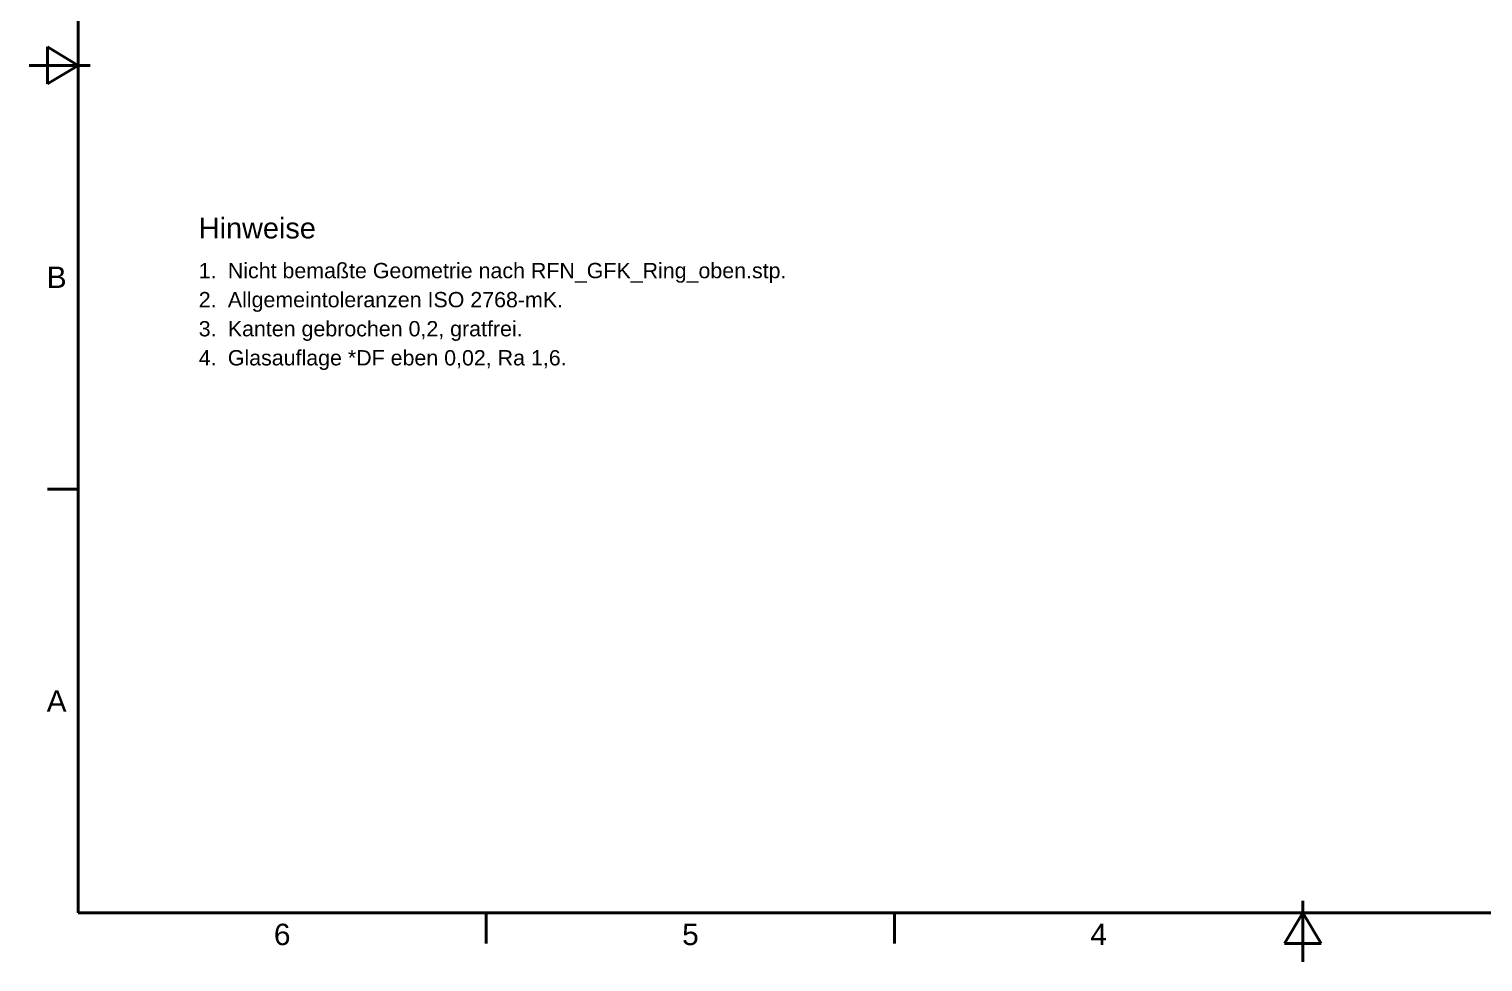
# Model space of a CAD drawing. Header units: inches. Extents: x 0.8 to 17.2, y 0.6 to 12.1.
# Drawn here: x 0.82 to 10.17, y 0.58 to 6.58 of the extents above; entities that cross this region are included whole.
import ezdxf
from ezdxf.enums import TextEntityAlignment as Align

# ---------------------------------------------------------------- set-up
doc = ezdxf.new("R2010")
doc.units = ezdxf.units.IN
doc.header["$MEASUREMENT"] = 0
doc.layers.add('RAHMEN', color=7, linetype='Continuous', lineweight=50)
doc.layers.add('TEXT', color=7, linetype='Continuous', lineweight=18)
doc.styles.add('ISO_104', font='arial.ttf')
doc.styles.add('ISO_14', font='arial.ttf')
doc.styles.add('ISO_75', font='arial.ttf')

msp = doc.modelspace()

# ---------------------------------------------------------------- linework, layer by layer
at = {"layer": 'RAHMEN'}
for p, q in [((1.13386, 11.79724), (1.13386, 0.89173)), ((1.13386, 6.34449), (0.93701, 6.4626)), ((0.93701, 6.4626), (0.93701, 6.22638)), ((0.8189, 6.34449), (1.2126, 6.34449)), ((1.13386, 6.34449), (0.93701, 6.34449)), ((0.93701, 6.22638), (1.13386, 6.34449)), ((1.13386, 3.61811), (0.93701, 3.61811)), ((9.00787, 0.57677), (9.00787, 0.97047)), ((1.13386, 0.89173), (16.88189, 0.89173)), ((3.75853, 0.89173), (3.75853, 0.69488)), ((6.3832, 0.89173), (6.3832, 0.69488)), ((9.00787, 0.89173), (8.88976, 0.69488)), ((9.12598, 0.69488), (9.00787, 0.89173)), ((9.00787, 0.89173), (9.00787, 0.69488)), ((8.88976, 0.69488), (9.12598, 0.69488))]:
    msp.add_line(p, q, dxfattribs=at)

# ---------------------------------------------------------------- texts
at = {"layer": 'RAHMEN', "style": 'ISO_14'}
for s, p in [('B', (0.99606, 4.9813)), ('A', (0.99606, 2.25492)), ('6', (2.44619, 0.75394)), ('5', (5.07087, 0.75394)), ('4', (7.69554, 0.75394))]:
    msp.add_text(s, height=0.1378, dxfattribs=at).set_placement(p, align=Align.MIDDLE_CENTER)
at = {"layer": 'TEXT'}
for s, height, style, p in [('Hinweise', 0.132874, 'ISO_104', (1.90962, 5.23103)), ('1.', 0.098425, 'ISO_75', (1.90962, 4.97512)), ('Nicht bemaßte Geometrie nach RFN_GFK_Ring_oben.stp.', 0.0984252, 'ISO_75', (2.09663, 4.97512)), ('2.', 0.098425, 'ISO_75', (1.90962, 4.78811)), ('Allgemeintoleranzen ISO 2768-mK.', 0.0984252, 'ISO_75', (2.09663, 4.78811)), ('3.', 0.098425, 'ISO_75', (1.90962, 4.60111)), ('Kanten gebrochen 0,2, gratfrei.', 0.0984252, 'ISO_75', (2.09663, 4.60111)), ('4.', 0.098425, 'ISO_75', (1.90962, 4.4141)), ('Glasauflage *DF eben 0,02, Ra 1,6.', 0.0984252, 'ISO_75', (2.09663, 4.4141))]:
    msp.add_text(s, height=height, dxfattribs=dict(at, style=style)).set_placement(p)

doc.saveas('drawing.dxf')
